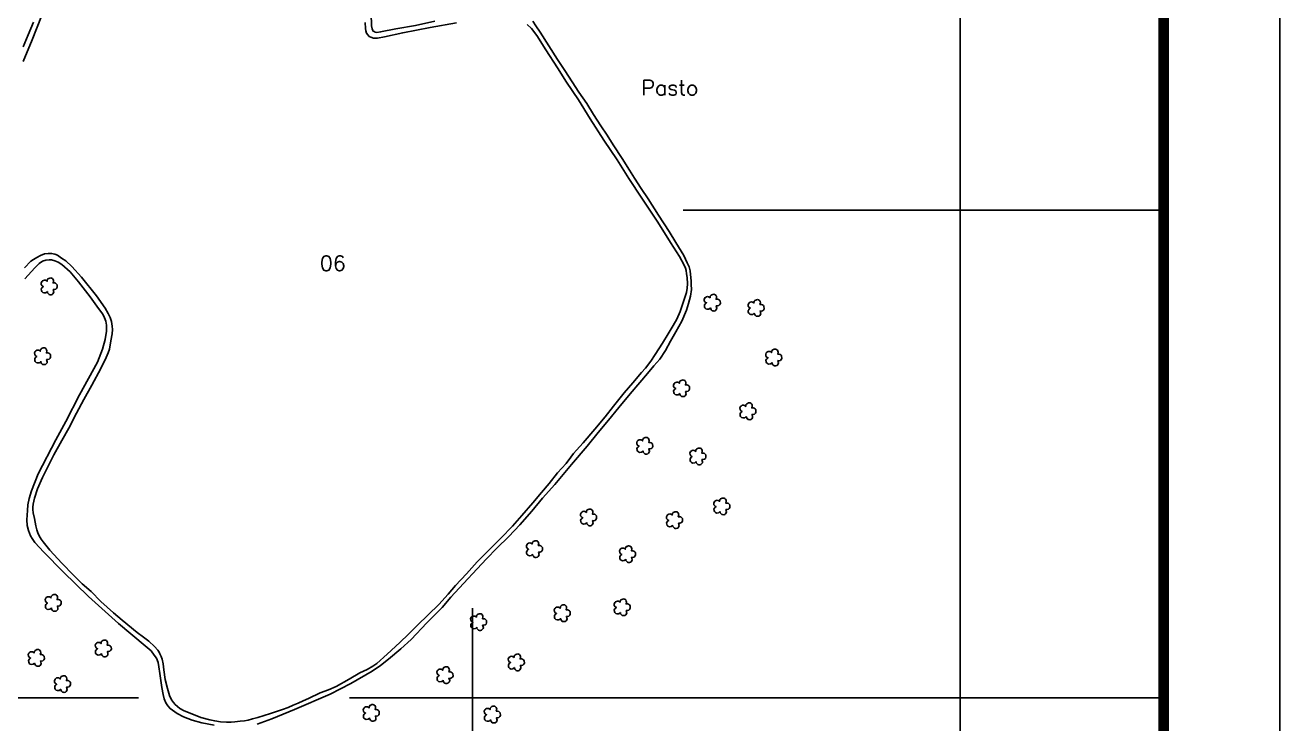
# Model space of a CAD drawing. Extents: x 739475 to 741575, y 7823618 to 7826588.
# Drawn here: x 740495 to 741575, y 7824158 to 7824760 of the extents above; entities that cross this region are included whole.
import ezdxf

# ---------------------------------------------------------------- set-up
doc = ezdxf.new("R2010")
doc.units = 0
doc.linetypes.add('CONTINUO', pattern=[0])
doc.linetypes.add('LIN0', pattern=[0])
for name, color, linetype in [('0114001342', 1, 'Continuous'), ('_SIMBOLO ARVORE', 118, 'Continuous'), ('MARGEM', 5, 'Continuous'), ('TEXTO', 7, 'Continuous')]:
    doc.layers.add(name, color=color, linetype=linetype)
for name, color, linetype, lineweight in [('0114001342005', 5, 'Continuous', 25), ('0114001342006', 5, 'Continuous', 25), ('TEXTO_DIVERSOS', 7, 'Continuous', 5)]:
    doc.layers.add(name, color=color, linetype=linetype, lineweight=lineweight)
doc.styles.add('Simplex', font='simplex.shx')

msp = doc.modelspace()

# ---------------------------------------------------------------- linework, layer by layer
at = {"color": 8}
for p, q in [((741300, 7823952.1), (741300, 7826226.8)), ((741061.3, 7824600), (741475.3, 7824600)), ((740880, 7823952.1), (740880, 7824257.3)), ((739575.3, 7824180), (740592.3, 7824180)), ((740773.9, 7824180), (741475.3, 7824180))]:
    msp.add_line(p, q, dxfattribs=at)
at = {"layer": '0114001342', "linetype": 'CONTINUO'}
for points in [[(740792.8, 7824769.5), (740793.1, 7824759), (740793.5, 7824756.3), (740794.1, 7824754.9), (740794.5, 7824754.2), (740795.2, 7824753.9), (740796.1, 7824753.5), (740797.5, 7824753.3), (740800.8, 7824753.7), (740813.9, 7824756.2), (740830.9, 7824759.3), (740847.5, 7824762.8)], [(740931.8, 7824762.8), (740934.6, 7824758.9), (740938.1, 7824753.6), (740953.3, 7824729.9), (740959.4, 7824720.4), (740965.8, 7824710.6), (740971.5, 7824701.8), (740978.3, 7824691.9), (740984.3, 7824682.4), (740990.6, 7824672.8), (740995.9, 7824664.6), (741001.2, 7824656.3), (741008.8, 7824644.5), (741015.2, 7824634.7), (741019.6, 7824627.7), (741025.3, 7824618.9), (741031.2, 7824609.9), (741040.2, 7824595.9), (741049.3, 7824581.7), (741055.2, 7824572.2), (741062, 7824561.2), (741064.9, 7824554.7), (741066.6, 7824551.4), (741067.3, 7824547.9), (741067.7, 7824544.7), (741068.2, 7824539.3), (741068.4, 7824536), (741068.6, 7824531.9), (741067.6, 7824526.1), (741066, 7824519.8), (741064.3, 7824514.1), (741060.2, 7824504.4), (741055.2, 7824495.3), (741050.5, 7824487.2), (741046.1, 7824479.3), (741041.3, 7824471.8), (741036.1, 7824466.1), (741030.6, 7824459.4), (741024, 7824451.7), (741015.8, 7824441.9), (741006, 7824430), (740997, 7824419.3), (740988.1, 7824408.5), (740978.7, 7824396.8), (740965.3, 7824381.1), (740950.8, 7824363.8), (740940.3, 7824352.1), (740931, 7824340.7), (740920.6, 7824329), (740911.2, 7824319), (740900.9, 7824308.8), (740892, 7824299.8), (740884.1, 7824291.2), (740872.3, 7824278.6), (740861.4, 7824266.6), (740853.7, 7824257.9), (740840.5, 7824244.5), (740827.1, 7824230.3), (740818.1, 7824222.2), (740807.5, 7824213.3), (740800.8, 7824207.9), (740793.5, 7824202.9), (740775.1, 7824192.3), (740757.3, 7824183.1), (740726.6, 7824169.9), (740707, 7824161.8), (740694.5, 7824157.3)], [(740657.6, 7824156.5), (740646.8, 7824158.5), (740638.4, 7824160.7), (740631, 7824163.6), (740625.6, 7824166.5), (740619.5, 7824170.7), (740617.6, 7824173.1), (740615.9, 7824175.8), (740614.5, 7824179.2), (740613.4, 7824182.9), (740612.5, 7824188.8), (740610.6, 7824201), (740609.7, 7824206.8), (740609.1, 7824210.5), (740607.7, 7824214.2), (740605.9, 7824216.9), (740603.3, 7824220.4), (740598.1, 7824224.8), (740575, 7824244), (740549.1, 7824267.3), (740527.4, 7824288.5), (740510.7, 7824305.6), (740503, 7824313.9), (740500.8, 7824317.2), (740499.3, 7824319.6), (740497.6, 7824324.2), (740496.4, 7824328.4), (740496.1, 7824333.3), (740496.6, 7824341.5), (740496.9, 7824346.2), (740498, 7824351.6), (740500, 7824358.2), (740505.8, 7824373.1), (740521, 7824402.3), (740529.7, 7824418.1), (740541.4, 7824441.1), (740557, 7824469.3), (740561.3, 7824480.3), (740563.5, 7824488.8), (740564.8, 7824495.9), (740564.8, 7824501.1), (740564.1, 7824504.5), (740563, 7824507.4), (740561.5, 7824510.4), (740557.9, 7824515.5), (740550.7, 7824525.5), (740540.7, 7824538.3), (740533.3, 7824546.9), (740526.3, 7824553.2), (740523.1, 7824555.2), (740520.1, 7824556.6), (740517.3, 7824557.3), (740515.3, 7824557.3), (740512.4, 7824557), (740509.5, 7824556.2), (740506.7, 7824554.3), (740502.9, 7824550.5), (740494.3, 7824540.9)]]:
    msp.add_lwpolyline(points, dxfattribs=at)
at = {"layer": '0114001342005'}
msp.add_lwpolyline([(740501.9, 7824762.2), (740497.2, 7824751.1), (740493, 7824740.8)], dxfattribs=at)
at = {"layer": '0114001342006'}
for points in [[(740492.9, 7824728.2), (740500.6, 7824746.9), (740508.7, 7824767.3)], [(740927.1, 7824760.1), (740930.7, 7824756.5), (740935.3, 7824750.5), (740943, 7824738.2), (740953.1, 7824722.7), (740960.9, 7824710.5), (740971.2, 7824695.2), (740981.3, 7824678.9), (740993.2, 7824660.5), (741004.6, 7824643.4), (741014.6, 7824627.3), (741025.9, 7824610.4), (741039.5, 7824589.8), (741050.4, 7824572.3), (741058.1, 7824560.2), (741062.1, 7824553.3), (741063.3, 7824550.1), (741063.9, 7824548.1), (741064.4, 7824545.3), (741064.8, 7824542.1), (741065, 7824536.8), (741064.9, 7824532.8), (741064.2, 7824529.2), (741062.1, 7824522.4), (741058.8, 7824512.7), (741055.8, 7824506.1), (741052.8, 7824500.8), (741048.6, 7824493.7), (741043.6, 7824485.4), (741037.4, 7824475.9), (741033.4, 7824470.1), (741028.9, 7824464.1), (741025.6, 7824460.3), (741018, 7824451.4), (741010.6, 7824442.7), (741001.5, 7824431.2), (740994.3, 7824422), (740985.4, 7824411.5), (740975.3, 7824399.8), (740969.4, 7824393.3), (740967, 7824390.4), (740964.7, 7824387.4), (740960.5, 7824382), (740953.3, 7824373.7), (740946.1, 7824364.7), (740939.4, 7824356.8), (740931.9, 7824348.1), (740922.4, 7824337.1), (740914.3, 7824327.8), (740904.4, 7824317.5), (740894.8, 7824308), (740883.9, 7824297.1), (740874.7, 7824286.8), (740865.2, 7824276.7), (740859, 7824269.3), (740850.9, 7824260.3), (740841.7, 7824251.4), (740832.5, 7824242.5), (740824.8, 7824234.8), (740817.4, 7824227.6), (740806.4, 7824217.7), (740797.5, 7824209.7), (740794, 7824207.3), (740789.2, 7824204.5), (740783, 7824201.4), (740773.6, 7824196.2), (740762.5, 7824189.9), (740755.8, 7824187), (740748.7, 7824184.2), (740738.8, 7824179.5), (740734.2, 7824177.4), (740729.9, 7824175.5), (740725.5, 7824173.6), (740721.2, 7824171.8), (740716.2, 7824169.9), (740706.1, 7824166.5), (740695.1, 7824163.2), (740690.4, 7824161.8), (740686.7, 7824160.8), (740683.5, 7824160.3), (740679.8, 7824159.8), (740675.3, 7824159.3), (740672, 7824159), (740668.2, 7824159.1), (740663, 7824159.3), (740658, 7824160.1), (740653.6, 7824161.1), (740646, 7824163.2), (740639.6, 7824165.7), (740631.7, 7824168.9), (740628, 7824170.9), (740625.8, 7824172.6), (740623.9, 7824174.2), (740622.4, 7824176), (740620.8, 7824178.2), (740618.9, 7824182), (740617.2, 7824188.1), (740615.3, 7824195.9), (740614.2, 7824204), (740613.5, 7824209.4), (740612.6, 7824213.3), (740611.9, 7824215.6), (740610.8, 7824218), (740610.1, 7824219.3), (740608.8, 7824221), (740606, 7824224.3), (740601.3, 7824228.7), (740596.7, 7824232.3), (740591.1, 7824236.3), (740578.3, 7824246.9), (740570.9, 7824253.1), (740559.8, 7824263), (740551.4, 7824271.7), (740543.8, 7824278.3), (740536.3, 7824285.8), (740526.2, 7824296.1), (740516, 7824307.2), (740510.1, 7824314.4), (740508.5, 7824316.8), (740506.8, 7824319.5), (740505.7, 7824322.1), (740504.8, 7824324.6), (740504, 7824328.1), (740502.6, 7824334.6), (740501.7, 7824339.5), (740501.4, 7824342.3), (740501.3, 7824344.4), (740501.5, 7824346.8), (740502.6, 7824351.9), (740505.4, 7824360), (740509.6, 7824369.7), (740513.3, 7824377.4), (740519.5, 7824389.3), (740526.3, 7824401.7), (740532.2, 7824412.4), (740538.8, 7824425.3), (740545.2, 7824436.9), (740552, 7824449.4), (740559.8, 7824463.8), (740564.5, 7824473.3), (740566.3, 7824477.1), (740567.3, 7824480.4), (740568.5, 7824487.5), (740569.6, 7824493.5), (740570, 7824497.2), (740569.7, 7824500.2), (740568.9, 7824504.1), (740567.9, 7824507.7), (740566.3, 7824511), (740563.5, 7824515.7), (740556.2, 7824526.3), (740543.3, 7824542.3), (740534.8, 7824551.5), (740529.6, 7824556.4), (740526.1, 7824558.9), (740522.6, 7824561.3), (740520.2, 7824562.2), (740517.5, 7824562.8), (740514.5, 7824562.8), (740511.4, 7824562.4), (740507.9, 7824561.1), (740504.7, 7824559.4), (740501.9, 7824557.6), (740499.6, 7824556.1), (740494.1, 7824550.5)], [(740787.6, 7824761.8), (740787.8, 7824756.7), (740788.1, 7824754.5), (740788.8, 7824752.6), (740789.7, 7824751.1), (740791, 7824749.7), (740792.3, 7824749.1), (740794.6, 7824748.4), (740798.2, 7824748.3), (740804.3, 7824749.5), (740819.9, 7824752.9), (740843.5, 7824757.5), (740866.2, 7824761.4)]]:
    msp.add_lwpolyline(points, dxfattribs=at)
at = {"layer": '_SIMBOLO ARVORE', "linetype": 'CONTINUO'}
for points in [[(740513.8, 7824530, 0), (740512.6, 7824528.9, 0), (740511, 7824528.8, 0), (740509.9, 7824529.2, 0), (740509.1, 7824530, 0), (740508.7, 7824530.9, 0), (740508.6, 7824532.2, 0), (740509.1, 7824533.1, 0), (740509.5, 7824533.7, 0), (740510.4, 7824534.3, 0), (740509.8, 7824534.5, 0), (740509.3, 7824535, 0), (740508.6, 7824536, 0), (740508.5, 7824537.3, 0), (740509, 7824538.6, 0), (740509.5, 7824539.1, 0), (740510.4, 7824539.6, 0), (740511.4, 7824539.8, 0), (740512.2, 7824539.7, 0), (740512.8, 7824539.4, 0), (740513.5, 7824538.8, 0), (740513.7, 7824539.9, 0), (740513.8, 7824540.4, 0), (740514.3, 7824541, 0), (740515.1, 7824541.3, 0), (740515.8, 7824541.6, 0), (740516.7, 7824541.7, 0), (740517.4, 7824541.6, 0), (740518.1, 7824541.3, 0), (740518.5, 7824540.7, 0), (740519, 7824539.9, 0), (740519.1, 7824539, 0), (740518.7, 7824537.4, 0), (740519.9, 7824537.4, 0), (740520.8, 7824537.2, 0), (740521.7, 7824536.5, 0), (740522.2, 7824535.9, 0), (740522.3, 7824533.7, 0), (740521.8, 7824532.7, 0), (740521, 7824532.1, 0), (740519.9, 7824531.8, 0), (740518.9, 7824531.8, 0), (740519.4, 7824529.8, 0), (740519.2, 7824528.9, 0), (740518.6, 7824528, 0), (740517.9, 7824527.5, 0), (740517, 7824527.3, 0), (740516.1, 7824527.3, 0), (740515.4, 7824527.5, 0), (740514.6, 7824528.3, 0), (740514, 7824529, 0), (740513.8, 7824530.1, 0)], [(741084.8, 7824515.9, 0), (741083.6, 7824514.9, 0), (741082, 7824514.7, 0), (741080.9, 7824515.2, 0), (741080.1, 7824515.9, 0), (741079.8, 7824516.8, 0), (741079.7, 7824518.2, 0), (741080.1, 7824519, 0), (741080.6, 7824519.6, 0), (741081.5, 7824520.3, 0), (741080.9, 7824520.4, 0), (741080.3, 7824520.9, 0), (741079.6, 7824522, 0), (741079.5, 7824523.2, 0), (741080, 7824524.6, 0), (741080.5, 7824525, 0), (741081.4, 7824525.6, 0), (741082.4, 7824525.7, 0), (741083.2, 7824525.6, 0), (741083.8, 7824525.3, 0), (741084.5, 7824524.7, 0), (741084.7, 7824525.9, 0), (741084.9, 7824526.3, 0), (741085.4, 7824527, 0), (741086.1, 7824527.3, 0), (741086.9, 7824527.6, 0), (741087.7, 7824527.7, 0), (741088.5, 7824527.5, 0), (741089.1, 7824527.2, 0), (741089.6, 7824526.7, 0), (741090, 7824525.9, 0), (741090.2, 7824525, 0), (741089.8, 7824523.4, 0), (741090.9, 7824523.4, 0), (741091.8, 7824523.2, 0), (741092.7, 7824522.5, 0), (741093.2, 7824521.9, 0), (741093.4, 7824519.7, 0), (741092.8, 7824518.7, 0), (741092.1, 7824518, 0), (741090.9, 7824517.7, 0), (741089.9, 7824517.8, 0), (741090.5, 7824515.7, 0), (741090.2, 7824514.8, 0), (741089.6, 7824514, 0), (741089, 7824513.5, 0), (741088, 7824513.2, 0), (741087.1, 7824513.3, 0), (741086.4, 7824513.5, 0), (741085.6, 7824514.3, 0), (741085.1, 7824515, 0), (741084.9, 7824516.1, 0)], [(741122.6, 7824511.4, 0), (741121.4, 7824510.3, 0), (741119.8, 7824510.1, 0), (741118.7, 7824510.6, 0), (741117.9, 7824511.4, 0), (741117.5, 7824512.3, 0), (741117.4, 7824513.6, 0), (741117.9, 7824514.4, 0), (741118.3, 7824515.1, 0), (741119.2, 7824515.7, 0), (741118.7, 7824515.9, 0), (741118.1, 7824516.3, 0), (741117.4, 7824517.4, 0), (741117.3, 7824518.7, 0), (741117.8, 7824520, 0), (741118.3, 7824520.4, 0), (741119.2, 7824521, 0), (741120.2, 7824521.1, 0), (741121, 7824521, 0), (741121.6, 7824520.8, 0), (741122.3, 7824520.1, 0), (741122.5, 7824521.3, 0), (741122.6, 7824521.8, 0), (741123.1, 7824522.4, 0), (741123.9, 7824522.7, 0), (741124.6, 7824523, 0), (741125.5, 7824523.1, 0), (741126.2, 7824523, 0), (741126.9, 7824522.6, 0), (741127.3, 7824522.1, 0), (741127.8, 7824521.3, 0), (741127.9, 7824520.4, 0), (741127.5, 7824518.8, 0), (741128.7, 7824518.8, 0), (741129.6, 7824518.6, 0), (741130.5, 7824517.9, 0), (741131, 7824517.3, 0), (741131.1, 7824515.1, 0), (741130.6, 7824514.1, 0), (741129.8, 7824513.4, 0), (741128.7, 7824513.1, 0), (741127.7, 7824513.2, 0), (741128.2, 7824511.1, 0), (741128, 7824510.3, 0), (741127.4, 7824509.4, 0), (741126.7, 7824508.9, 0), (741125.8, 7824508.7, 0), (741124.9, 7824508.7, 0), (741124.2, 7824508.9, 0), (741123.4, 7824509.7, 0), (741122.8, 7824510.4, 0), (741122.6, 7824511.5, 0)], [(740508.1, 7824469.8, 0), (740506.9, 7824468.7, 0), (740505.3, 7824468.6, 0), (740504.1, 7824469, 0), (740503.3, 7824469.8, 0), (740503, 7824470.7, 0), (740502.9, 7824472, 0), (740503.4, 7824472.9, 0), (740503.8, 7824473.5, 0), (740504.7, 7824474.1, 0), (740504.1, 7824474.3, 0), (740503.6, 7824474.7, 0), (740502.9, 7824475.8, 0), (740502.8, 7824477.1, 0), (740503.3, 7824478.4, 0), (740503.8, 7824478.9, 0), (740504.7, 7824479.4, 0), (740505.7, 7824479.6, 0), (740506.5, 7824479.4, 0), (740507.1, 7824479.2, 0), (740507.7, 7824478.6, 0), (740508, 7824479.7, 0), (740508.1, 7824480.2, 0), (740508.6, 7824480.8, 0), (740509.4, 7824481.1, 0), (740510.1, 7824481.4, 0), (740510.9, 7824481.5, 0), (740511.7, 7824481.4, 0), (740512.4, 7824481, 0), (740512.8, 7824480.5, 0), (740513.2, 7824479.7, 0), (740513.4, 7824478.8, 0), (740513, 7824477.2, 0), (740514.2, 7824477.2, 0), (740515.1, 7824477, 0), (740516, 7824476.3, 0), (740516.5, 7824475.7, 0), (740516.6, 7824473.5, 0), (740516.1, 7824472.5, 0), (740515.3, 7824471.8, 0), (740514.2, 7824471.5, 0), (740513.2, 7824471.6, 0), (740513.7, 7824469.6, 0), (740513.5, 7824468.7, 0), (740512.9, 7824467.8, 0), (740512.2, 7824467.3, 0), (740511.3, 7824467.1, 0), (740510.3, 7824467.1, 0), (740509.7, 7824467.3, 0), (740508.8, 7824468.1, 0), (740508.3, 7824468.8, 0), (740508.1, 7824469.9, 0)], [(741137.9, 7824468.7, 0), (741136.6, 7824467.6, 0), (741135, 7824467.5, 0), (741133.9, 7824467.9, 0), (741133.1, 7824468.7, 0), (741132.8, 7824469.6, 0), (741132.7, 7824470.9, 0), (741133.1, 7824471.8, 0), (741133.6, 7824472.4, 0), (741134.5, 7824473, 0), (741133.9, 7824473.2, 0), (741133.3, 7824473.6, 0), (741132.7, 7824474.7, 0), (741132.5, 7824476, 0), (741133, 7824477.3, 0), (741133.5, 7824477.8, 0), (741134.5, 7824478.3, 0), (741135.4, 7824478.5, 0), (741136.2, 7824478.3, 0), (741136.8, 7824478.1, 0), (741137.5, 7824477.5, 0), (741137.7, 7824478.6, 0), (741137.9, 7824479.1, 0), (741138.4, 7824479.7, 0), (741139.1, 7824480, 0), (741139.9, 7824480.3, 0), (741140.7, 7824480.4, 0), (741141.5, 7824480.3, 0), (741142.1, 7824479.9, 0), (741142.6, 7824479.4, 0), (741143, 7824478.6, 0), (741143.2, 7824477.7, 0), (741142.8, 7824476.1, 0), (741143.9, 7824476.1, 0), (741144.9, 7824475.9, 0), (741145.7, 7824475.2, 0), (741146.2, 7824474.6, 0), (741146.4, 7824472.4, 0), (741145.8, 7824471.4, 0), (741145.1, 7824470.7, 0), (741144, 7824470.4, 0), (741143, 7824470.5, 0), (741143.5, 7824468.5, 0), (741143.2, 7824467.6, 0), (741142.6, 7824466.7, 0), (741142, 7824466.2, 0), (741141, 7824466, 0), (741140.1, 7824466, 0), (741139.4, 7824466.2, 0), (741138.6, 7824467, 0), (741138.1, 7824467.7, 0), (741137.9, 7824468.8, 0)], [(741058.4, 7824442.2, 0), (741057.2, 7824441.1, 0), (741055.6, 7824441, 0), (741054.5, 7824441.4, 0), (741053.7, 7824442.2, 0), (741053.3, 7824443.1, 0), (741053.2, 7824444.4, 0), (741053.7, 7824445.3, 0), (741054.1, 7824445.9, 0), (741055, 7824446.5, 0), (741054.4, 7824446.7, 0), (741053.9, 7824447.2, 0), (741053.2, 7824448.2, 0), (741053.1, 7824449.5, 0), (741053.6, 7824450.8, 0), (741054.1, 7824451.3, 0), (741055, 7824451.8, 0), (741056, 7824452, 0), (741056.8, 7824451.9, 0), (741057.4, 7824451.6, 0), (741058.1, 7824451, 0), (741058.3, 7824452.1, 0), (741058.4, 7824452.6, 0), (741058.9, 7824453.2, 0), (741059.7, 7824453.5, 0), (741060.4, 7824453.8, 0), (741061.3, 7824453.9, 0), (741062, 7824453.8, 0), (741062.7, 7824453.4, 0), (741063.1, 7824452.9, 0), (741063.6, 7824452.1, 0), (741063.7, 7824451.2, 0), (741063.3, 7824449.6, 0), (741064.5, 7824449.6, 0), (741065.4, 7824449.4, 0), (741066.3, 7824448.7, 0), (741066.8, 7824448.1, 0), (741066.9, 7824445.9, 0), (741066.4, 7824444.9, 0), (741065.6, 7824444.3, 0), (741064.5, 7824443.9, 0), (741063.5, 7824444, 0), (741064, 7824442, 0), (741063.8, 7824441.1, 0), (741063.2, 7824440.2, 0), (741062.5, 7824439.7, 0), (741061.6, 7824439.5, 0), (741060.7, 7824439.5, 0), (741060, 7824439.7, 0), (741059.2, 7824440.5, 0), (741058.6, 7824441.2, 0), (741058.4, 7824442.3, 0)], [(741115.6, 7824422.4, 0), (741114.4, 7824421.3, 0), (741112.8, 7824421.1, 0), (741111.7, 7824421.6, 0), (741110.9, 7824422.4, 0), (741110.5, 7824423.3, 0), (741110.4, 7824424.6, 0), (741110.9, 7824425.4, 0), (741111.3, 7824426.1, 0), (741112.2, 7824426.7, 0), (741111.7, 7824426.9, 0), (741111.1, 7824427.3, 0), (741110.4, 7824428.4, 0), (741110.3, 7824429.7, 0), (741110.8, 7824431, 0), (741111.3, 7824431.4, 0), (741112.2, 7824432, 0), (741113.2, 7824432.1, 0), (741114, 7824432, 0), (741114.6, 7824431.7, 0), (741115.3, 7824431.1, 0), (741115.5, 7824432.3, 0), (741115.6, 7824432.8, 0), (741116.2, 7824433.4, 0), (741116.9, 7824433.7, 0), (741117.6, 7824434, 0), (741118.5, 7824434.1, 0), (741119.2, 7824434, 0), (741119.9, 7824433.6, 0), (741120.4, 7824433.1, 0), (741120.8, 7824432.3, 0), (741120.9, 7824431.4, 0), (741120.5, 7824429.8, 0), (741121.7, 7824429.8, 0), (741122.6, 7824429.6, 0), (741123.5, 7824428.9, 0), (741124, 7824428.3, 0), (741124.1, 7824426.1, 0), (741123.6, 7824425.1, 0), (741122.9, 7824424.4, 0), (741121.7, 7824424.1, 0), (741120.7, 7824424.2, 0), (741121.2, 7824422.1, 0), (741121, 7824421.3, 0), (741120.4, 7824420.4, 0), (741119.7, 7824419.9, 0), (741118.8, 7824419.6, 0), (741117.9, 7824419.7, 0), (741117.2, 7824419.9, 0), (741116.4, 7824420.7, 0), (741115.8, 7824421.4, 0), (741115.7, 7824422.5, 0)], [(741026.8, 7824392.6, 0), (741025.5, 7824391.6, 0), (741023.9, 7824391.4, 0), (741022.8, 7824391.8, 0), (741022, 7824392.6, 0), (741021.7, 7824393.5, 0), (741021.6, 7824394.9, 0), (741022, 7824395.7, 0), (741022.5, 7824396.3, 0), (741023.4, 7824396.9, 0), (741022.8, 7824397.1, 0), (741022.2, 7824397.6, 0), (741021.5, 7824398.7, 0), (741021.4, 7824399.9, 0), (741021.9, 7824401.2, 0), (741022.4, 7824401.7, 0), (741023.4, 7824402.3, 0), (741024.3, 7824402.4, 0), (741025.1, 7824402.3, 0), (741025.7, 7824402, 0), (741026.4, 7824401.4, 0), (741026.6, 7824402.6, 0), (741026.8, 7824403, 0), (741027.3, 7824403.7, 0), (741028, 7824403.9, 0), (741028.8, 7824404.3, 0), (741029.6, 7824404.3, 0), (741030.4, 7824404.2, 0), (741031, 7824403.9, 0), (741031.5, 7824403.4, 0), (741031.9, 7824402.6, 0), (741032.1, 7824401.7, 0), (741031.7, 7824400, 0), (741032.8, 7824400.1, 0), (741033.7, 7824399.8, 0), (741034.6, 7824399.1, 0), (741035.1, 7824398.6, 0), (741035.3, 7824396.4, 0), (741034.7, 7824395.4, 0), (741034, 7824394.7, 0), (741032.8, 7824394.4, 0), (741031.8, 7824394.5, 0), (741032.4, 7824392.4, 0), (741032.1, 7824391.5, 0), (741031.5, 7824390.7, 0), (741030.9, 7824390.1, 0), (741029.9, 7824389.9, 0), (741029, 7824390, 0), (741028.3, 7824390.2, 0), (741027.5, 7824391, 0), (741027, 7824391.7, 0), (741026.8, 7824392.7, 0)], [(741072.5, 7824383.5, 0), (741071.3, 7824382.4, 0), (741069.7, 7824382.3, 0), (741068.6, 7824382.7, 0), (741067.8, 7824383.5, 0), (741067.4, 7824384.4, 0), (741067.3, 7824385.7, 0), (741067.8, 7824386.6, 0), (741068.2, 7824387.2, 0), (741069.1, 7824387.8, 0), (741068.6, 7824388, 0), (741068, 7824388.5, 0), (741067.3, 7824389.5, 0), (741067.2, 7824390.8, 0), (741067.7, 7824392.1, 0), (741068.2, 7824392.6, 0), (741069.1, 7824393.1, 0), (741070.1, 7824393.3, 0), (741070.9, 7824393.1, 0), (741071.5, 7824392.9, 0), (741072.2, 7824392.3, 0), (741072.4, 7824393.4, 0), (741072.5, 7824393.9, 0), (741073.1, 7824394.5, 0), (741073.8, 7824394.8, 0), (741074.5, 7824395.1, 0), (741075.4, 7824395.2, 0), (741076.1, 7824395.1, 0), (741076.8, 7824394.7, 0), (741077.3, 7824394.2, 0), (741077.7, 7824393.4, 0), (741077.8, 7824392.5, 0), (741077.4, 7824390.9, 0), (741078.6, 7824390.9, 0), (741079.5, 7824390.7, 0), (741080.4, 7824390, 0), (741080.9, 7824389.4, 0), (741081, 7824387.2, 0), (741080.5, 7824386.2, 0), (741079.8, 7824385.5, 0), (741078.6, 7824385.2, 0), (741077.6, 7824385.3, 0), (741078.1, 7824383.3, 0), (741077.9, 7824382.4, 0), (741077.3, 7824381.5, 0), (741076.6, 7824381, 0), (741075.7, 7824380.8, 0), (741074.8, 7824380.8, 0), (741074.1, 7824381, 0), (741073.3, 7824381.8, 0), (741072.7, 7824382.5, 0), (741072.6, 7824383.6, 0)], [(741093.1, 7824340.4, 0), (741091.9, 7824339.4, 0), (741090.3, 7824339.2, 0), (741089.2, 7824339.6, 0), (741088.4, 7824340.4, 0), (741088, 7824341.3, 0), (741087.9, 7824342.6, 0), (741088.4, 7824343.5, 0), (741088.8, 7824344.1, 0), (741089.7, 7824344.7, 0), (741089.2, 7824344.9, 0), (741088.6, 7824345.4, 0), (741087.9, 7824346.4, 0), (741087.8, 7824347.7, 0), (741088.3, 7824349, 0), (741088.8, 7824349.5, 0), (741089.7, 7824350.1, 0), (741090.7, 7824350.2, 0), (741091.5, 7824350.1, 0), (741092.1, 7824349.8, 0), (741092.8, 7824349.2, 0), (741093, 7824350.3, 0), (741093.1, 7824350.8, 0), (741093.6, 7824351.4, 0), (741094.4, 7824351.7, 0), (741095.1, 7824352, 0), (741096, 7824352.1, 0), (741096.7, 7824352, 0), (741097.4, 7824351.7, 0), (741097.8, 7824351.2, 0), (741098.3, 7824350.3, 0), (741098.4, 7824349.4, 0), (741098, 7824347.8, 0), (741099.2, 7824347.8, 0), (741100.1, 7824347.6, 0), (741101, 7824346.9, 0), (741101.5, 7824346.4, 0), (741101.6, 7824344.1, 0), (741101.1, 7824343.1, 0), (741100.3, 7824342.5, 0), (741099.2, 7824342.2, 0), (741098.2, 7824342.3, 0), (741098.7, 7824340.2, 0), (741098.5, 7824339.3, 0), (741097.9, 7824338.5, 0), (741097.2, 7824337.9, 0), (741096.3, 7824337.7, 0), (741095.4, 7824337.8, 0), (741094.7, 7824337.9, 0), (741093.9, 7824338.7, 0), (741093.3, 7824339.4, 0), (741093.2, 7824340.5, 0)], [(740978.3, 7824330.9, 0), (740977.1, 7824329.8, 0), (740975.5, 7824329.7, 0), (740974.4, 7824330.1, 0), (740973.6, 7824330.9, 0), (740973.2, 7824331.8, 0), (740973.1, 7824333.1, 0), (740973.6, 7824334, 0), (740974, 7824334.6, 0), (740974.9, 7824335.2, 0), (740974.4, 7824335.4, 0), (740973.8, 7824335.8, 0), (740973.1, 7824336.9, 0), (740973, 7824338.2, 0), (740973.5, 7824339.5, 0), (740974, 7824340, 0), (740974.9, 7824340.5, 0), (740975.9, 7824340.7, 0), (740976.7, 7824340.5, 0), (740977.3, 7824340.3, 0), (740978, 7824339.7, 0), (740978.2, 7824340.8, 0), (740978.3, 7824341.3, 0), (740978.8, 7824341.9, 0), (740979.6, 7824342.2, 0), (740980.3, 7824342.5, 0), (740981.2, 7824342.6, 0), (740981.9, 7824342.5, 0), (740982.6, 7824342.1, 0), (740983, 7824341.6, 0), (740983.5, 7824340.8, 0), (740983.6, 7824339.9, 0), (740983.2, 7824338.3, 0), (740984.4, 7824338.3, 0), (740985.3, 7824338.1, 0), (740986.2, 7824337.4, 0), (740986.7, 7824336.8, 0), (740986.8, 7824334.6, 0), (740986.3, 7824333.6, 0), (740985.5, 7824332.9, 0), (740984.4, 7824332.6, 0), (740983.4, 7824332.7, 0), (740983.9, 7824330.7, 0), (740983.7, 7824329.8, 0), (740983.1, 7824328.9, 0), (740982.4, 7824328.4, 0), (740981.5, 7824328.2, 0), (740980.6, 7824328.2, 0), (740979.9, 7824328.4, 0), (740979.1, 7824329.2, 0), (740978.5, 7824329.9, 0), (740978.3, 7824331, 0)], [(741052.3, 7824328.6, 0), (741051.1, 7824327.6, 0), (741049.5, 7824327.4, 0), (741048.3, 7824327.8, 0), (741047.5, 7824328.6, 0), (741047.2, 7824329.5, 0), (741047.1, 7824330.8, 0), (741047.6, 7824331.7, 0), (741048, 7824332.3, 0), (741048.9, 7824332.9, 0), (741048.3, 7824333.1, 0), (741047.8, 7824333.6, 0), (741047.1, 7824334.6, 0), (741047, 7824335.9, 0), (741047.5, 7824337.2, 0), (741048, 7824337.7, 0), (741048.9, 7824338.2, 0), (741049.9, 7824338.4, 0), (741050.7, 7824338.3, 0), (741051.3, 7824338, 0), (741052, 7824337.4, 0), (741052.2, 7824338.5, 0), (741052.3, 7824339, 0), (741052.8, 7824339.6, 0), (741053.6, 7824339.9, 0), (741054.3, 7824340.2, 0), (741055.1, 7824340.3, 0), (741055.9, 7824340.2, 0), (741056.6, 7824339.9, 0), (741057, 7824339.3, 0), (741057.4, 7824338.5, 0), (741057.6, 7824337.6, 0), (741057.2, 7824336, 0), (741058.4, 7824336, 0), (741059.3, 7824335.8, 0), (741060.2, 7824335.1, 0), (741060.7, 7824334.5, 0), (741060.8, 7824332.3, 0), (741060.3, 7824331.3, 0), (741059.5, 7824330.7, 0), (741058.4, 7824330.4, 0), (741057.4, 7824330.4, 0), (741057.9, 7824328.4, 0), (741057.7, 7824327.5, 0), (741057.1, 7824326.6, 0), (741056.4, 7824326.1, 0), (741055.5, 7824325.9, 0), (741054.6, 7824325.9, 0), (741053.9, 7824326.1, 0), (741053.1, 7824326.9, 0), (741052.5, 7824327.6, 0), (741052.3, 7824328.7, 0)], [(740931.7, 7824303.7, 0), (740930.5, 7824302.6, 0), (740928.9, 7824302.4, 0), (740927.7, 7824302.9, 0), (740926.9, 7824303.6, 0), (740926.6, 7824304.5, 0), (740926.5, 7824305.9, 0), (740927, 7824306.7, 0), (740927.4, 7824307.3, 0), (740928.3, 7824308, 0), (740927.7, 7824308.1, 0), (740927.2, 7824308.6, 0), (740926.5, 7824309.7, 0), (740926.4, 7824310.9, 0), (740926.9, 7824312.3, 0), (740927.4, 7824312.7, 0), (740928.3, 7824313.3, 0), (740929.3, 7824313.4, 0), (740930.1, 7824313.3, 0), (740930.7, 7824313, 0), (740931.3, 7824312.4, 0), (740931.6, 7824313.6, 0), (740931.7, 7824314, 0), (740932.2, 7824314.7, 0), (740933, 7824315, 0), (740933.7, 7824315.3, 0), (740934.5, 7824315.4, 0), (740935.3, 7824315.2, 0), (740936, 7824314.9, 0), (740936.4, 7824314.4, 0), (740936.8, 7824313.6, 0), (740937, 7824312.7, 0), (740936.6, 7824311.1, 0), (740937.8, 7824311.1, 0), (740938.7, 7824310.9, 0), (740939.6, 7824310.2, 0), (740940.1, 7824309.6, 0), (740940.2, 7824307.4, 0), (740939.7, 7824306.4, 0), (740938.9, 7824305.7, 0), (740937.8, 7824305.4, 0), (740936.8, 7824305.5, 0), (740937.3, 7824303.4, 0), (740937.1, 7824302.5, 0), (740936.5, 7824301.7, 0), (740935.8, 7824301.2, 0), (740934.9, 7824300.9, 0), (740933.9, 7824301, 0), (740933.2, 7824301.2, 0), (740932.4, 7824302, 0), (740931.9, 7824302.7, 0), (740931.7, 7824303.8, 0)], [(741011.9, 7824299.2, 0), (741010.6, 7824298.2, 0), (741009, 7824298, 0), (741007.9, 7824298.5, 0), (741007.1, 7824299.2, 0), (741006.8, 7824300.1, 0), (741006.7, 7824301.5, 0), (741007.1, 7824302.3, 0), (741007.6, 7824302.9, 0), (741008.5, 7824303.6, 0), (741007.9, 7824303.7, 0), (741007.3, 7824304.2, 0), (741006.7, 7824305.3, 0), (741006.5, 7824306.5, 0), (741007, 7824307.8, 0), (741007.5, 7824308.3, 0), (741008.5, 7824308.9, 0), (741009.5, 7824309, 0), (741010.2, 7824308.9, 0), (741010.8, 7824308.6, 0), (741011.5, 7824308, 0), (741011.7, 7824309.2, 0), (741011.9, 7824309.6, 0), (741012.4, 7824310.3, 0), (741013.2, 7824310.5, 0), (741013.9, 7824310.9, 0), (741014.7, 7824310.9, 0), (741015.5, 7824310.8, 0), (741016.1, 7824310.5, 0), (741016.6, 7824310, 0), (741017, 7824309.2, 0), (741017.2, 7824308.3, 0), (741016.8, 7824306.7, 0), (741017.9, 7824306.7, 0), (741018.9, 7824306.4, 0), (741019.8, 7824305.7, 0), (741020.2, 7824305.2, 0), (741020.4, 7824303, 0), (741019.8, 7824302, 0), (741019.1, 7824301.3, 0), (741018, 7824301, 0), (741017, 7824301.1, 0), (741017.5, 7824299, 0), (741017.3, 7824298.1, 0), (741016.7, 7824297.3, 0), (741016, 7824296.8, 0), (741015.1, 7824296.5, 0), (741014.1, 7824296.6, 0), (741013.4, 7824296.8, 0), (741012.6, 7824297.6, 0), (741012.1, 7824298.3, 0), (741011.9, 7824299.4, 0)], [(740517.3, 7824257.3, 0), (740516, 7824256.3, 0), (740514.4, 7824256.1, 0), (740513.3, 7824256.5, 0), (740512.5, 7824257.3, 0), (740512.2, 7824258.2, 0), (740512.1, 7824259.5, 0), (740512.5, 7824260.4, 0), (740513, 7824261, 0), (740513.9, 7824261.6, 0), (740513.3, 7824261.8, 0), (740512.7, 7824262.3, 0), (740512.1, 7824263.3, 0), (740511.9, 7824264.6, 0), (740512.4, 7824265.9, 0), (740512.9, 7824266.4, 0), (740513.9, 7824266.9, 0), (740514.8, 7824267.1, 0), (740515.6, 7824267, 0), (740516.2, 7824266.7, 0), (740516.9, 7824266.1, 0), (740517.1, 7824267.2, 0), (740517.3, 7824267.7, 0), (740517.8, 7824268.3, 0), (740518.6, 7824268.6, 0), (740519.3, 7824268.9, 0), (740520.1, 7824269, 0), (740520.9, 7824268.9, 0), (740521.5, 7824268.6, 0), (740522, 7824268.1, 0), (740522.4, 7824267.2, 0), (740522.6, 7824266.3, 0), (740522.2, 7824264.7, 0), (740523.3, 7824264.7, 0), (740524.3, 7824264.5, 0), (740525.1, 7824263.8, 0), (740525.6, 7824263.2, 0), (740525.8, 7824261, 0), (740525.2, 7824260, 0), (740524.5, 7824259.4, 0), (740523.4, 7824259.1, 0), (740522.4, 7824259.1, 0), (740522.9, 7824257.1, 0), (740522.7, 7824256.2, 0), (740522.1, 7824255.3, 0), (740521.4, 7824254.8, 0), (740520.5, 7824254.6, 0), (740519.5, 7824254.6, 0), (740518.8, 7824254.8, 0), (740518, 7824255.6, 0), (740517.5, 7824256.3, 0), (740517.3, 7824257.4, 0)], [(740955.7, 7824248.4, 0), (740954.5, 7824247.3, 0), (740952.9, 7824247.1, 0), (740951.8, 7824247.6, 0), (740951, 7824248.4, 0), (740950.6, 7824249.3, 0), (740950.5, 7824250.6, 0), (740951, 7824251.4, 0), (740951.4, 7824252.1, 0), (740952.3, 7824252.7, 0), (740951.8, 7824252.9, 0), (740951.2, 7824253.3, 0), (740950.5, 7824254.4, 0), (740950.4, 7824255.7, 0), (740950.9, 7824257, 0), (740951.4, 7824257.5, 0), (740952.3, 7824258, 0), (740953.3, 7824258.2, 0), (740954.1, 7824258, 0), (740954.7, 7824257.8, 0), (740955.4, 7824257.1, 0), (740955.6, 7824258.3, 0), (740955.8, 7824258.8, 0), (740956.3, 7824259.4, 0), (740957, 7824259.7, 0), (740957.7, 7824260, 0), (740958.6, 7824260.1, 0), (740959.4, 7824260, 0), (740960, 7824259.6, 0), (740960.5, 7824259.1, 0), (740960.9, 7824258.3, 0), (740961, 7824257.4, 0), (740960.7, 7824255.8, 0), (740961.8, 7824255.8, 0), (740962.7, 7824255.6, 0), (740963.6, 7824254.9, 0), (740964.1, 7824254.3, 0), (740964.2, 7824252.1, 0), (740963.7, 7824251.1, 0), (740963, 7824250.4, 0), (740961.8, 7824250.1, 0), (740960.8, 7824250.2, 0), (740961.4, 7824248.1, 0), (740961.1, 7824247.3, 0), (740960.5, 7824246.4, 0), (740959.8, 7824245.9, 0), (740958.9, 7824245.7, 0), (740958, 7824245.7, 0), (740957.3, 7824245.9, 0), (740956.5, 7824246.7, 0), (740955.9, 7824247.4, 0), (740955.8, 7824248.5, 0)], [(741007.3, 7824253.5, 0), (741006.1, 7824252.5, 0), (741004.5, 7824252.3, 0), (741003.3, 7824252.7, 0), (741002.5, 7824253.5, 0), (741002.2, 7824254.4, 0), (741002.1, 7824255.7, 0), (741002.6, 7824256.6, 0), (741003, 7824257.2, 0), (741003.9, 7824257.8, 0), (741003.3, 7824258, 0), (741002.8, 7824258.5, 0), (741002.1, 7824259.5, 0), (741002, 7824260.8, 0), (741002.5, 7824262.1, 0), (741003, 7824262.6, 0), (741003.9, 7824263.1, 0), (741004.9, 7824263.3, 0), (741005.7, 7824263.2, 0), (741006.3, 7824262.9, 0), (741006.9, 7824262.3, 0), (741007.2, 7824263.4, 0), (741007.3, 7824263.9, 0), (741007.8, 7824264.5, 0), (741008.6, 7824264.8, 0), (741009.3, 7824265.1, 0), (741010.1, 7824265.2, 0), (741010.9, 7824265.1, 0), (741011.6, 7824264.8, 0), (741012, 7824264.3, 0), (741012.4, 7824263.4, 0), (741012.6, 7824262.5, 0), (741012.2, 7824260.9, 0), (741013.4, 7824260.9, 0), (741014.3, 7824260.7, 0), (741015.2, 7824260, 0), (741015.7, 7824259.4, 0), (741015.8, 7824257.2, 0), (741015.3, 7824256.2, 0), (741014.5, 7824255.6, 0), (741013.4, 7824255.3, 0), (741012.4, 7824255.3, 0), (741012.9, 7824253.3, 0), (741012.7, 7824252.4, 0), (741012.1, 7824251.5, 0), (741011.4, 7824251, 0), (741010.5, 7824250.8, 0), (741009.5, 7824250.8, 0), (741008.8, 7824251, 0), (741008, 7824251.8, 0), (741007.5, 7824252.5, 0), (741007.3, 7824253.6, 0)], [(740883.6, 7824240.8, 0), (740882.4, 7824239.7, 0), (740880.8, 7824239.5, 0), (740879.7, 7824240, 0), (740878.9, 7824240.8, 0), (740878.6, 7824241.7, 0), (740878.5, 7824243, 0), (740878.9, 7824243.8, 0), (740879.3, 7824244.4, 0), (740880.3, 7824245.1, 0), (740879.7, 7824245.2, 0), (740879.1, 7824245.7, 0), (740878.4, 7824246.8, 0), (740878.3, 7824248, 0), (740878.8, 7824249.4, 0), (740879.3, 7824249.8, 0), (740880.2, 7824250.4, 0), (740881.2, 7824250.5, 0), (740882, 7824250.4, 0), (740882.6, 7824250.1, 0), (740883.3, 7824249.5, 0), (740883.5, 7824250.7, 0), (740883.7, 7824251.1, 0), (740884.2, 7824251.8, 0), (740884.9, 7824252.1, 0), (740885.7, 7824252.4, 0), (740886.5, 7824252.5, 0), (740887.3, 7824252.3, 0), (740887.9, 7824252, 0), (740888.4, 7824251.5, 0), (740888.8, 7824250.7, 0), (740888.9, 7824249.8, 0), (740888.6, 7824248.2, 0), (740889.7, 7824248.2, 0), (740890.6, 7824248, 0), (740891.5, 7824247.3, 0), (740892, 7824246.7, 0), (740892.1, 7824244.5, 0), (740891.6, 7824243.5, 0), (740890.9, 7824242.8, 0), (740889.7, 7824242.5, 0), (740888.7, 7824242.6, 0), (740889.3, 7824240.5, 0), (740889, 7824239.6, 0), (740888.4, 7824238.8, 0), (740887.8, 7824238.3, 0), (740886.8, 7824238, 0), (740885.9, 7824238.1, 0), (740885.2, 7824238.3, 0), (740884.4, 7824239.1, 0), (740883.8, 7824239.8, 0), (740883.7, 7824240.9, 0)], [(740560.4, 7824218, 0), (740559.1, 7824217, 0), (740557.5, 7824216.8, 0), (740556.4, 7824217.3, 0), (740555.6, 7824218, 0), (740555.3, 7824218.9, 0), (740555.2, 7824220.3, 0), (740555.6, 7824221.1, 0), (740556.1, 7824221.7, 0), (740557, 7824222.3, 0), (740556.4, 7824222.5, 0), (740555.8, 7824223, 0), (740555.2, 7824224.1, 0), (740555, 7824225.3, 0), (740555.5, 7824226.6, 0), (740556, 7824227.1, 0), (740557, 7824227.7, 0), (740557.9, 7824227.8, 0), (740558.7, 7824227.7, 0), (740559.3, 7824227.4, 0), (740560, 7824226.8, 0), (740560.2, 7824228, 0), (740560.4, 7824228.4, 0), (740560.9, 7824229.1, 0), (740561.7, 7824229.3, 0), (740562.4, 7824229.7, 0), (740563.2, 7824229.7, 0), (740564, 7824229.6, 0), (740564.6, 7824229.3, 0), (740565.1, 7824228.8, 0), (740565.5, 7824228, 0), (740565.7, 7824227.1, 0), (740565.3, 7824225.5, 0), (740566.4, 7824225.5, 0), (740567.4, 7824225.2, 0), (740568.2, 7824224.5, 0), (740568.7, 7824224, 0), (740568.9, 7824221.8, 0), (740568.3, 7824220.8, 0), (740567.6, 7824220.1, 0), (740566.5, 7824219.8, 0), (740565.5, 7824219.9, 0), (740566, 7824217.8, 0), (740565.8, 7824216.9, 0), (740565.2, 7824216.1, 0), (740564.5, 7824215.6, 0), (740563.5, 7824215.3, 0), (740562.6, 7824215.4, 0), (740561.9, 7824215.6, 0), (740561.1, 7824216.4, 0), (740560.6, 7824217.1, 0), (740560.4, 7824218.1, 0)], [(740502.7, 7824209.9, 0), (740501.5, 7824208.9, 0), (740499.9, 7824208.7, 0), (740498.8, 7824209.1, 0), (740498, 7824209.9, 0), (740497.7, 7824210.8, 0), (740497.6, 7824212.1, 0), (740498, 7824213, 0), (740498.5, 7824213.6, 0), (740499.4, 7824214.2, 0), (740498.8, 7824214.4, 0), (740498.2, 7824214.9, 0), (740497.5, 7824215.9, 0), (740497.4, 7824217.2, 0), (740497.9, 7824218.5, 0), (740498.4, 7824219, 0), (740499.3, 7824219.6, 0), (740500.3, 7824219.7, 0), (740501.1, 7824219.6, 0), (740501.7, 7824219.3, 0), (740502.4, 7824218.7, 0), (740502.6, 7824219.8, 0), (740502.8, 7824220.3, 0), (740503.3, 7824220.9, 0), (740504, 7824221.2, 0), (740504.8, 7824221.5, 0), (740505.6, 7824221.6, 0), (740506.4, 7824221.5, 0), (740507, 7824221.2, 0), (740507.5, 7824220.7, 0), (740507.9, 7824219.8, 0), (740508.1, 7824218.9, 0), (740507.7, 7824217.3, 0), (740508.8, 7824217.3, 0), (740509.7, 7824217.1, 0), (740510.6, 7824216.4, 0), (740511.1, 7824215.9, 0), (740511.2, 7824213.6, 0), (740510.7, 7824212.6, 0), (740510, 7824212, 0), (740508.8, 7824211.7, 0), (740507.8, 7824211.8, 0), (740508.4, 7824209.7, 0), (740508.1, 7824208.8, 0), (740507.5, 7824208, 0), (740506.9, 7824207.4, 0), (740505.9, 7824207.2, 0), (740505, 7824207.3, 0), (740504.3, 7824207.5, 0), (740503.5, 7824208.2, 0), (740503, 7824208.9, 0), (740502.8, 7824210, 0)], [(740916.1, 7824206.1, 0), (740914.8, 7824205, 0), (740913.2, 7824204.8, 0), (740912.1, 7824205.3, 0), (740911.3, 7824206.1, 0), (740911, 7824207, 0), (740910.9, 7824208.3, 0), (740911.3, 7824209.1, 0), (740911.8, 7824209.8, 0), (740912.7, 7824210.4, 0), (740912.1, 7824210.6, 0), (740911.5, 7824211, 0), (740910.9, 7824212.1, 0), (740910.7, 7824213.4, 0), (740911.2, 7824214.7, 0), (740911.7, 7824215.1, 0), (740912.7, 7824215.7, 0), (740913.6, 7824215.8, 0), (740914.4, 7824215.7, 0), (740915, 7824215.4, 0), (740915.7, 7824214.8, 0), (740915.9, 7824216, 0), (740916.1, 7824216.5, 0), (740916.6, 7824217.1, 0), (740917.3, 7824217.4, 0), (740918.1, 7824217.7, 0), (740918.9, 7824217.8, 0), (740919.7, 7824217.7, 0), (740920.3, 7824217.3, 0), (740920.8, 7824216.8, 0), (740921.2, 7824216, 0), (740921.4, 7824215.1, 0), (740921, 7824213.5, 0), (740922.1, 7824213.5, 0), (740923.1, 7824213.3, 0), (740923.9, 7824212.6, 0), (740924.4, 7824212, 0), (740924.6, 7824209.8, 0), (740924, 7824208.8, 0), (740923.3, 7824208.1, 0), (740922.2, 7824207.8, 0), (740921.2, 7824207.9, 0), (740921.7, 7824205.8, 0), (740921.4, 7824205, 0), (740920.8, 7824204.1, 0), (740920.2, 7824203.6, 0), (740919.2, 7824203.3, 0), (740918.3, 7824203.4, 0), (740917.6, 7824203.6, 0), (740916.8, 7824204.4, 0), (740916.3, 7824205.1, 0), (740916.1, 7824206.2, 0)], [(740854.7, 7824195, 0), (740853.4, 7824194, 0), (740851.8, 7824193.8, 0), (740850.7, 7824194.2, 0), (740849.9, 7824195, 0), (740849.6, 7824195.9, 0), (740849.5, 7824197.2, 0), (740849.9, 7824198.1, 0), (740850.4, 7824198.7, 0), (740851.3, 7824199.3, 0), (740850.7, 7824199.5, 0), (740850.1, 7824200, 0), (740849.4, 7824201, 0), (740849.3, 7824202.3, 0), (740849.8, 7824203.6, 0), (740850.3, 7824204.1, 0), (740851.3, 7824204.7, 0), (740852.2, 7824204.8, 0), (740853, 7824204.7, 0), (740853.6, 7824204.4, 0), (740854.3, 7824203.8, 0), (740854.5, 7824204.9, 0), (740854.7, 7824205.4, 0), (740855.2, 7824206, 0), (740855.9, 7824206.3, 0), (740856.7, 7824206.6, 0), (740857.5, 7824206.7, 0), (740858.3, 7824206.6, 0), (740858.9, 7824206.3, 0), (740859.4, 7824205.8, 0), (740859.8, 7824204.9, 0), (740860, 7824204, 0), (740859.6, 7824202.4, 0), (740860.7, 7824202.4, 0), (740861.6, 7824202.2, 0), (740862.5, 7824201.5, 0), (740863, 7824201, 0), (740863.2, 7824198.7, 0), (740862.6, 7824197.7, 0), (740861.9, 7824197.1, 0), (740860.7, 7824196.8, 0), (740859.7, 7824196.9, 0), (740860.3, 7824194.8, 0), (740860, 7824193.9, 0), (740859.4, 7824193.1, 0), (740858.8, 7824192.5, 0), (740857.8, 7824192.3, 0), (740856.9, 7824192.4, 0), (740856.2, 7824192.5, 0), (740855.4, 7824193.3, 0), (740854.9, 7824194, 0), (740854.7, 7824195.1, 0)], [(740525.3, 7824187.4, 0), (740524, 7824186.4, 0), (740522.4, 7824186.2, 0), (740521.3, 7824186.6, 0), (740520.5, 7824187.4, 0), (740520.2, 7824188.3, 0), (740520.1, 7824189.7, 0), (740520.5, 7824190.5, 0), (740521, 7824191.1, 0), (740521.9, 7824191.7, 0), (740521.3, 7824191.9, 0), (740520.7, 7824192.4, 0), (740520, 7824193.5, 0), (740519.9, 7824194.7, 0), (740520.4, 7824196, 0), (740520.9, 7824196.5, 0), (740521.8, 7824197.1, 0), (740522.8, 7824197.2, 0), (740523.6, 7824197.1, 0), (740524.2, 7824196.8, 0), (740524.9, 7824196.2, 0), (740525.1, 7824197.4, 0), (740525.3, 7824197.8, 0), (740525.8, 7824198.5, 0), (740526.5, 7824198.7, 0), (740527.3, 7824199.1, 0), (740528.1, 7824199.1, 0), (740528.9, 7824199, 0), (740529.5, 7824198.7, 0), (740530, 7824198.2, 0), (740530.4, 7824197.4, 0), (740530.6, 7824196.5, 0), (740530.2, 7824194.8, 0), (740531.3, 7824194.9, 0), (740532.2, 7824194.6, 0), (740533.1, 7824193.9, 0), (740533.6, 7824193.4, 0), (740533.8, 7824191.1, 0), (740533.2, 7824190.2, 0), (740532.5, 7824189.5, 0), (740531.3, 7824189.2, 0), (740530.3, 7824189.3, 0), (740530.9, 7824187.2, 0), (740530.6, 7824186.3, 0), (740530, 7824185.5, 0), (740529.4, 7824184.9, 0), (740528.4, 7824184.7, 0), (740527.5, 7824184.8, 0), (740526.8, 7824185, 0), (740526, 7824185.7, 0), (740525.5, 7824186.5, 0), (740525.3, 7824187.5, 0)], [(740791.2, 7824162.5, 0), (740790, 7824161.5, 0), (740788.4, 7824161.3, 0), (740787.3, 7824161.8, 0), (740786.5, 7824162.5, 0), (740786.1, 7824163.4, 0), (740786, 7824164.8, 0), (740786.5, 7824165.6, 0), (740786.9, 7824166.2, 0), (740787.8, 7824166.9, 0), (740787.3, 7824167, 0), (740786.7, 7824167.5, 0), (740786, 7824168.6, 0), (740785.9, 7824169.8, 0), (740786.4, 7824171.1, 0), (740786.9, 7824171.6, 0), (740787.8, 7824172.2, 0), (740788.8, 7824172.3, 0), (740789.6, 7824172.2, 0), (740790.2, 7824171.9, 0), (740790.9, 7824171.3, 0), (740791.1, 7824172.5, 0), (740791.2, 7824172.9, 0), (740791.7, 7824173.6, 0), (740792.5, 7824173.8, 0), (740793.2, 7824174.2, 0), (740794.1, 7824174.2, 0), (740794.8, 7824174.1, 0), (740795.5, 7824173.8, 0), (740795.9, 7824173.3, 0), (740796.4, 7824172.5, 0), (740796.5, 7824171.6, 0), (740796.1, 7824170, 0), (740797.3, 7824170, 0), (740798.2, 7824169.7, 0), (740799.1, 7824169, 0), (740799.6, 7824168.5, 0), (740799.7, 7824166.3, 0), (740799.2, 7824165.3, 0), (740798.4, 7824164.6, 0), (740797.3, 7824164.3, 0), (740796.3, 7824164.4, 0), (740796.8, 7824162.3, 0), (740796.6, 7824161.4, 0), (740796, 7824160.6, 0), (740795.3, 7824160.1, 0), (740794.4, 7824159.8, 0), (740793.5, 7824159.9, 0), (740792.8, 7824160.1, 0), (740792, 7824160.9, 0), (740791.4, 7824161.6, 0), (740791.3, 7824162.7, 0)], [(740895.5, 7824161.1, 0), (740894.2, 7824160, 0), (740892.6, 7824159.9, 0), (740891.5, 7824160.3, 0), (740890.7, 7824161.1, 0), (740890.4, 7824162, 0), (740890.3, 7824163.3, 0), (740890.7, 7824164.2, 0), (740891.2, 7824164.8, 0), (740892.1, 7824165.4, 0), (740891.5, 7824165.6, 0), (740890.9, 7824166.1, 0), (740890.3, 7824167.1, 0), (740890.1, 7824168.4, 0), (740890.6, 7824169.7, 0), (740891.1, 7824170.2, 0), (740892.1, 7824170.7, 0), (740893, 7824170.9, 0), (740893.8, 7824170.7, 0), (740894.4, 7824170.5, 0), (740895.1, 7824169.9, 0), (740895.3, 7824171, 0), (740895.5, 7824171.5, 0), (740896, 7824172.1, 0), (740896.7, 7824172.4, 0), (740897.5, 7824172.7, 0), (740898.3, 7824172.8, 0), (740899.1, 7824172.7, 0), (740899.7, 7824172.3, 0), (740900.2, 7824171.8, 0), (740900.6, 7824171, 0), (740900.8, 7824170.1, 0), (740900.4, 7824168.5, 0), (740901.5, 7824168.5, 0), (740902.5, 7824168.3, 0), (740903.3, 7824167.6, 0), (740903.8, 7824167, 0), (740904, 7824164.8, 0), (740903.4, 7824163.8, 0), (740902.7, 7824163.1, 0), (740901.6, 7824162.8, 0), (740900.6, 7824162.9, 0), (740901.1, 7824160.9, 0), (740900.8, 7824160, 0), (740900.2, 7824159.1, 0), (740899.6, 7824158.6, 0), (740898.6, 7824158.4, 0), (740897.7, 7824158.4, 0), (740897, 7824158.6, 0), (740896.2, 7824159.4, 0), (740895.7, 7824160.1, 0), (740895.5, 7824161.2, 0)]]:
    msp.add_polyline3d(points, dxfattribs=at)
at = {"layer": 'MARGEM', "color": 174, "linetype": 'LIN0', "flags": 128}
msp.add_lwpolyline([(741575.3, 7823617.7), (741575.3, 7826587.7), (739475.3, 7826587.7), (739475.3, 7823617.7)], close=True, dxfattribs=at)
at = {"layer": 'MARGEM', "color": 174, "linetype": 'LIN0', "const_width": 9.09, "flags": 128}
msp.add_lwpolyline([(741475.3, 7823952.1), (741475.3, 7826487.7), (739575.3, 7826487.7), (739575.3, 7823952.1)], close=True, dxfattribs=at)

# ---------------------------------------------------------------- texts
at = {"layer": 'TEXTO', "linetype": 'Continuous', "style": 'Simplex'}
msp.add_text('06', height=13, dxfattribs=at).set_placement((740748.5, 7824547.9, -639.6))
at = {"layer": 'TEXTO_DIVERSOS', "linetype": 'Continuous', "style": 'Simplex'}
msp.add_text('Pasto', height=13, dxfattribs=at).set_placement((741025.4, 7824699.1, -639.6))

doc.saveas('drawing.dxf')
